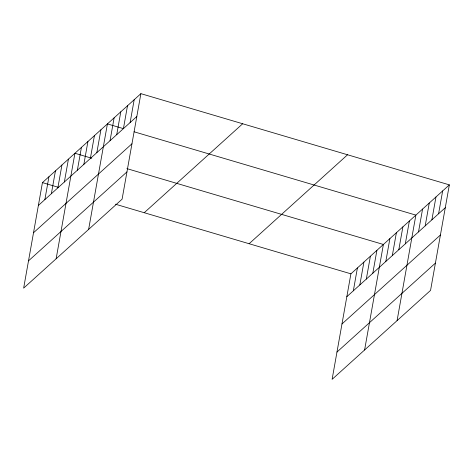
<?xml version="1.0" encoding="UTF-8"?>
<svg xmlns="http://www.w3.org/2000/svg" width="473" height="473" viewBox="0 0 473 473"><rect width="100%" height="100%" fill="white"/><g stroke="black" fill="none" stroke-linecap="round" stroke-linejoin="round"><path stroke-width="0.71" d="M140.889 93.66L42.446 182.613L23.65 288.128L122.093 199.174L140.889 93.66L449.35 184.872L430.554 290.387L332.111 379.34L350.907 273.826L449.35 184.872M44.87 199.6L48.944 176.742M51.368 193.729L55.442 170.871M57.866 187.858L61.933 165M64.363 181.987L68.431 159.129M56.133 258.772L74.929 153.258L91.78 158.242M77.359 170.245L81.427 147.387M83.851 164.373L87.925 141.516M90.349 158.502L94.423 135.65M96.847 152.631L100.92 129.779M88.622 229.417L107.418 123.908L123.565 128.68M110.038 140.712L114.111 117.854M116.73 134.663L120.804 111.805M123.429 128.615L127.497 105.757M130.122 122.566L134.19 99.708M353.337 290.812L357.405 267.954M359.829 284.941L363.903 262.083M366.327 279.07L370.4 256.212M372.825 273.199L376.898 250.341M364.6 349.985L383.396 244.47L126.882 168.619M385.82 261.457L389.894 238.599M392.318 255.586L396.386 232.728M398.816 249.714L402.884 226.857M405.314 243.843L409.382 220.986M397.084 320.629L415.879 215.114L134.096 131.796M418.504 231.924L422.572 209.066M425.197 225.875L429.265 203.018M431.89 219.827L435.964 196.969M438.583 213.778L442.657 190.921M38.372 205.471L136.815 116.518M33.512 232.751L131.955 143.792M28.51 260.854L126.947 171.9M144.235 212.714L242.679 123.76M249.117 243.725L347.554 154.772M346.839 296.683L445.276 207.724M341.979 323.958L440.422 235.004M336.971 352.06L435.414 263.106M42.446 182.613L58.593 187.391M115.453 204.206L350.907 273.826"/></g></svg>
